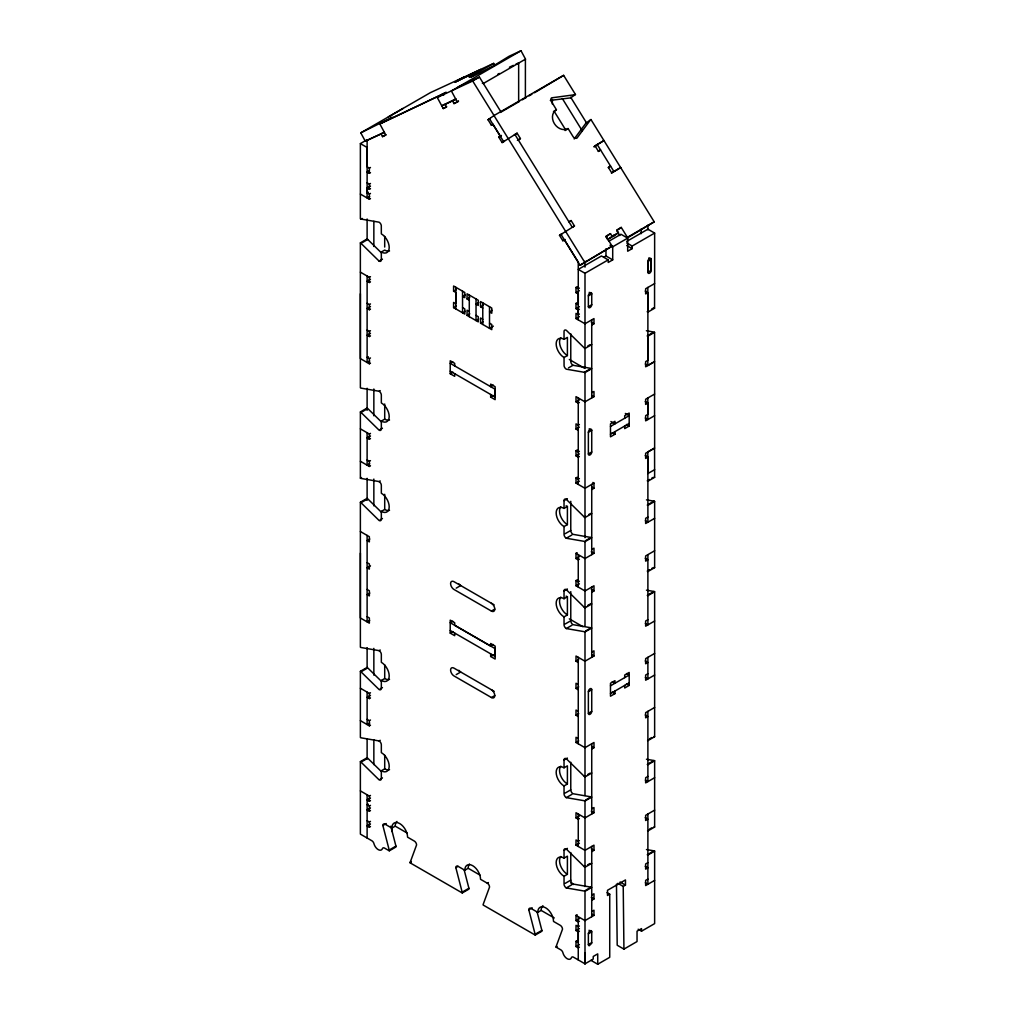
<?xml version="1.0" encoding="UTF-8"?>
<svg xmlns="http://www.w3.org/2000/svg" width="1015" height="1015" viewBox="0 0 1015 1015"><rect width="100%" height="100%" fill="white"/><g stroke="black" fill="none" stroke-linecap="round" stroke-linejoin="round"><path stroke-width="1.5" d="M360.376 553.137L360.376 617.983L369.358 623.172L369.358 617.983L367.113 616.689M360.376 293.754L360.376 358.599L369.358 363.789L370.475 363.142M370.475 193.421L369.358 194.068L367.113 192.774L367.113 188.016L370.475 186.075M518.652 101.652L518.652 62.892L516.013 64.123M525.389 97.757L525.402 59.01M552.35 104.05L552.35 99.407M579.4 931.186L578.284 931.846L576.013 930.527L576.013 925.337L578.258 926.644L578.258 925.452M578.258 319.877L578.258 262.174L564.353 239.692L562.843 240.745L559.506 235.353L574.465 225.964L571.115 220.56L568.869 221.854M584.995 267.148L584.995 261.236M647.824 365.476L647.824 336.206L654.561 332.324L654.561 361.581L647.824 365.476L645.248 363.992M654.561 283.515L654.561 308.243L647.824 312.125L647.824 287.41M641.163 233.678L641.176 229.009M647.9 229.796L647.913 225.114M464.159 869.868L468.905 888.265A3.172 1.84 60 0 1 468.993 889.064L462.256 892.959L410.149 862.864A3.172 1.84 60 0 1 410.238 862.179L416.569 844.962A3.172 1.84 60 0 0 414.323 841.067L407.573 837.172A11.114 6.42 60 0 0 399.72 823.558A11.114 6.42 60 0 0 391.853 828.1L385.116 824.205A3.172 1.84 60 0 0 382.871 825.5L389.202 850.037A3.172 1.827 60 0 1 389.291 850.824L396.028 846.941A3.172 1.827 60 0 0 395.939 846.142L390.8 826.21M574.186 138.966L585.871 123.208A3.21 2.626 54.9 0 1 586.442 122.726M492.491 124.515L491.361 125.162L488.025 119.757L494.039 115.52L472.686 80.984L437.275 97.478L446.257 92.289L440.675 95.131M491.361 125.162L492.871 124.096L500.293 136.112L498.796 137.165L502.133 142.569L504.379 141.275M550.308 100.396L570.24 97.922A3.197 2.614 54.8 0 0 570.95 97.668L575.454 94.484L563.63 75.351L534.537 92.72M502.133 142.569L517.079 133.181L520.416 138.573L518.158 140.159M517.079 133.181L514.072 135.299M553.454 111.701A11.114 9.072 54.8 0 1 554.139 111.257L556.398 109.671L551.12 101.056A3.197 2.601 54.8 0 1 551.589 97.846L574.744 94.738A3.197 2.601 54.8 0 0 575.454 94.484M517.422 140.4L520.416 138.573M566.573 129.628L568.083 128.562L573.094 136.657A3.185 2.588 54.8 0 0 577.002 138.065L590.375 120.024A3.21 2.626 54.8 0 1 590.958 119.542L654.218 221.841L626.839 238.233M585.871 123.208L590.958 119.542M594.156 146.579L603.9 140.565M598.33 151.489L600.576 149.89L598.33 151.197L594.993 145.792L603.976 140.603M608.34 167.678L610.599 166.092L608.353 167.386L611.69 172.791L620.673 167.602M611.449 173.146L620.596 167.564M569.618 221.625L571.115 220.56M572.955 227.017L574.465 225.964M607.63 239.515L612.147 236.343L610.472 233.64L605.968 236.825L607.63 239.515L613.923 235.886L618.427 232.714L616.765 230.012L621.256 227.411L627.384 237.332L654.218 221.841M621.256 227.411L616.752 230.595L619.81 235.556M560.965 234.325L580.072 265.232L612.121 246.15L605.98 236.229L610.472 233.64M612.121 246.15L580.072 265.232M384.406 132.394L365.299 141.225L360.782 132.838L403.044 108.44M379.838 123.919L443.961 93.494L379.838 123.919L385.852 135.097L382.515 136.632L381.018 133.84L367.113 140.273L367.113 166.841L369.358 168.135L370.475 167.488M389.976 118.565L392.221 117.271L360.782 132.838M480.653 69.413L454.974 82.316L463.969 77.127L457.156 80.972L473.84 73.258M483.191 83.573L525.516 59.136L521.012 50.75L451.37 90.957L457.334 102.046L458.463 101.399M381.31 252.773L367.747 239.464A3.172 1.84 60 0 0 367.113 238.982L360.363 242.877A3.172 1.84 60 0 1 361.01 243.359L379.09 261.096A3.172 1.84 60 0 0 381.336 259.802L381.336 252.024A11.114 6.42 60 0 0 389.202 247.482A11.114 6.42 60 0 0 381.336 233.869L381.297 225.584A3.172 1.84 60 0 0 379.09 222.196L361.01 219.062A3.185 1.84 60 0 1 360.363 218.796L360.376 143.597L367.202 139.651M365.299 141.225L367.912 139.715M381.018 133.84L383.264 132.546M472.686 80.984L479.423 77.102L500.776 111.637M382.515 136.632L385.89 134.691M444.354 104.38L441.779 105.865L455.887 99.343M437.224 97.389L443.238 108.567L446.575 107.019L445.065 104.228L455.862 98.848M443.238 108.567L446.6 106.613M452.5 100.79L453.997 103.593L458.488 100.992M368.775 171.04L367.087 172.017L369.358 173.324L370.475 172.677M367.087 182.827L369.358 184.134L370.475 183.487M563.63 75.351L493.988 115.558L584.589 262.048M500.408 112.437L519.515 101.399M522.256 99.813L526.354 97.453M529.081 95.879L531.809 94.293M488.025 119.757L490.27 118.463M367.113 188.016L369.358 189.323L370.475 188.676M367.113 192.774L368.229 192.127M369.676 196.479L367.113 197.963L367.113 147.48L360.376 143.597M360.363 194.068L369.358 199.257L370.475 198.61M500.293 136.112L501.423 135.464M498.796 137.165L501.042 135.87M361.01 219.062L362.139 218.415M362.139 242.712L367.747 239.464M381.336 252.024L384.698 250.071A11.114 6.42 60 0 0 389.532 250.946M379.09 261.096L382.452 259.155M594.08 146.896L596.896 145.272M360.363 272.147L369.358 277.323L370.475 276.676M370.475 279.277L367.113 281.218L369.358 282.513L370.475 281.865M367.113 303.269L369.358 304.563L370.475 303.916M370.475 306.505L367.113 308.459L369.358 309.753L370.475 309.106M367.113 330.065L369.358 331.372L370.475 330.712M370.475 333.313L367.113 335.255L369.358 336.549L370.475 335.902M465.276 294.819L462.574 296.38L464.819 297.674L464.819 292.485L453.591 286.002L453.591 291.191L456.281 289.63M559.506 235.353L561.752 234.059M562.843 240.745L565.089 239.451M478.75 302.597L476.048 304.157L478.293 305.452L478.293 300.262L467.065 293.779L467.065 298.968L469.767 297.42M368.229 356.658L367.113 357.305L369.358 358.599L370.475 357.952M453.591 291.191L455.837 292.485L455.837 303.726L453.591 302.432L453.591 307.621L456.281 306.061M369.676 361.01L367.113 362.495L367.113 276.029M465.124 311.313L462.548 312.785L462.548 291.178M492.224 310.387L489.534 311.935L491.78 313.242L491.78 308.053L480.552 301.569L480.552 306.746L483.242 305.198M469.311 311.504L467.065 310.209L467.065 315.399L469.767 313.838M612.147 236.343L618.427 232.714M608.683 241.316L620.939 234.249L627.676 238.132L627.676 251.238L632.167 248.637L632.167 246.049L654.637 233.082L654.637 283.566L645.642 288.742L645.642 293.931L647.887 292.637L647.887 360.325L645.642 361.632L645.642 366.808L654.637 361.632L654.637 394.048L645.642 399.238L645.642 404.427L647.887 403.133L647.887 414.361L645.642 415.668L645.642 420.857L654.637 415.668L654.637 448.084L645.642 453.274L645.642 458.463L647.887 457.169L647.887 522.23L645.324 520.746M478.598 319.091L476.035 320.575L476.035 298.956M610.002 245.224L612.705 246.785L627.676 238.132M482.797 319.294L480.552 317.987L480.552 323.176L483.242 321.628M626.75 241.392L647.887 229.187L654.637 233.082M603.722 257.29L605.968 255.983L612.705 259.878L612.705 246.785M360.363 242.877L360.376 387.87A3.172 1.84 60 0 0 361.01 388.123L379.09 391.257L380.206 390.61M493.353 326.132L489.509 328.353L489.509 306.733M608.213 259.878L601.464 255.983L578.258 269.394L584.995 273.276L608.213 259.878L608.213 262.466L612.705 259.878M380.206 480.92L379.09 481.567L361.01 478.433A3.185 1.84 60 0 1 360.376 478.179L360.376 411.95L367.113 408.055A3.185 1.84 60 0 1 367.747 408.538L381.31 421.847M579.375 309.283L578.258 309.93L576.013 308.636L576.013 303.447L578.284 304.754L578.284 293.944L576.013 292.637L576.013 287.448L577.129 286.801M360.376 411.95A3.185 1.84 60 0 1 361.01 412.42L366.631 409.185M579.375 288.095L578.258 288.742L576.013 287.448M452.804 361.86L450.241 363.345L495.168 389.278L495.168 397.068L450.241 371.122M576.013 292.637L579.375 290.696M454.707 365.946L454.707 363.357L450.216 360.756L450.216 373.736L452.918 372.175M588.37 295.873L591.732 293.931A2.385 1.37 -60 0 0 590.058 292.84A2.385 1.37 -60 0 0 588.37 295.758L588.37 306.682L591.732 304.741L591.732 293.817L589.207 292.358M576.013 303.447L577.129 302.8M361.01 412.42L379.09 430.17A3.172 1.84 60 0 0 381.336 428.876L381.336 421.085L384.71 419.144A11.114 6.42 60 0 0 389.532 420.02M576.013 308.636L579.375 306.682M360.376 428.85L369.358 434.039L370.475 433.392M591.732 325.054L593.978 323.76L593.978 318.57L584.995 323.76L576.013 318.57L576.013 313.381L578.258 314.688L579.375 314.041M380.206 429.523L382.452 428.216M370.475 435.981L367.113 437.934L369.358 439.229L370.475 438.582M576.013 318.57L579.375 316.629M564.036 357.496A11.114 6.42 60 0 1 556.169 343.882A11.114 6.42 60 0 1 564.036 339.34L567.398 337.399L567.398 355.555L564.036 357.496L564.074 365.768A3.172 1.84 60 0 0 566.281 369.168L584.348 372.302A3.197 1.84 60 0 1 584.995 372.568L591.732 368.673A3.197 1.84 60 0 0 591.098 368.407L573.018 365.286L568.527 367.874M493.353 385.142L490.651 386.702L490.651 384.101L495.142 386.702L495.142 399.669L490.651 397.081L490.651 394.48M367.113 459.973L369.358 461.267L370.475 460.62M369.676 463.677L367.113 465.162L367.113 432.745M360.376 461.267L369.358 466.456L370.475 465.809M490.651 397.081L493.353 395.52M651.668 309.055L653.914 307.761M587.723 346.064L589.969 344.757M360.376 478.179L361.492 477.532M584.348 372.302L589.969 369.054M652.797 332.704L647.177 335.952A3.172 1.84 60 0 1 647.824 336.206M380.206 649.993L379.09 650.64L361.01 647.507A3.172 1.84 60 0 1 360.376 647.24L360.376 502.26L367.113 498.365A3.185 1.84 60 0 1 367.747 498.847L381.31 512.156M360.376 502.26A3.185 1.84 60 0 1 361.01 502.73L366.631 499.494M361.01 502.73L379.09 520.479A3.172 1.84 60 0 0 381.336 519.185L381.336 511.395L384.71 509.454A11.114 6.42 60 0 0 389.532 510.329M591.732 392.754L593.978 391.46L593.978 396.637L584.995 401.826L576.013 396.637L576.013 401.826L579.387 399.885M579.387 402.473L578.258 403.133L576.013 401.826M380.206 519.832L382.452 518.525M369.803 539.041L367.113 540.602L369.358 541.896L369.358 536.707L360.376 531.517M579.387 424.524L578.258 425.171L576.013 423.877L576.013 429.066L578.258 430.36M576.013 429.066L579.387 427.125M588.37 432.301L591.732 430.36L591.732 451.98A2.385 1.37 -60 0 1 590.058 454.898A2.385 1.37 -60 0 1 588.37 453.921L588.37 432.301A2.385 1.37 -60 0 1 590.058 429.383A2.385 1.37 -60 0 1 591.732 430.36L589.169 428.876M610.472 426.465L629.186 415.655L625.341 413.435M370.475 565.888L367.113 567.829L369.358 569.136L369.358 563.947L367.113 562.653M579.387 456.522L578.258 457.169L576.013 455.862L576.013 450.685L577.129 450.026M579.387 451.332L578.258 451.98L576.013 450.685M610.472 434.242L629.186 423.433M576.013 455.862L579.387 453.921M614.963 431.654L614.963 434.242L610.472 436.831L610.472 423.864L614.963 421.276L614.963 423.864L610.916 421.53M624.694 418.243L624.694 415.655L629.186 413.054L629.186 426.034L624.694 428.622L624.694 426.034M588.37 453.921L591.732 451.98M369.803 593.077L367.113 594.638L369.358 595.932L369.358 590.743L367.113 589.449M591.732 489.585L593.978 488.291L593.978 483.102L584.995 488.291L576.013 483.102L576.013 477.913L577.129 477.266M579.387 478.56L578.258 479.207L576.013 477.913M576.013 483.102L579.387 481.161M570.773 501.334L570.773 530.464A3.172 1.84 60 0 0 573.018 534.347L591.098 537.481A3.185 1.84 60 0 1 591.732 537.747L584.995 541.629A3.185 1.84 60 0 0 584.361 541.376L566.281 538.242A3.172 1.84 60 0 1 564.036 534.347L564.036 526.569A11.114 6.42 60 0 1 556.169 512.956A11.114 6.42 60 0 1 564.036 508.414L564.036 500.636L567.398 498.682M369.676 620.393L367.113 621.865L367.113 535.413M564.036 508.414L567.398 506.472L567.398 524.628L564.036 526.569M654.637 469.704L647.824 473.548L647.824 451.929L654.561 448.046L654.637 477.355L647.887 481.237A3.172 1.84 60 0 1 647.253 480.767M456.204 588.154L460.709 585.553A4.771 2.753 60 0 1 458.856 583.853M564.036 500.636A3.172 1.84 60 0 1 566.281 499.329L584.361 517.079L585.477 516.432M588.852 514.478L589.969 513.831M648.369 480.12L649.499 479.461M651.744 478.166L652.861 477.519M565.152 533.7L570.773 530.464M566.281 538.242L571.889 534.994M585.477 540.729L591.098 537.481M648.369 504.404L653.99 501.169A3.185 1.84 60 0 1 654.637 501.435L654.637 567.664L647.887 571.547A3.185 1.84 60 0 1 647.253 571.077M380.206 740.303L379.09 740.95L361.01 737.816A3.172 1.84 60 0 1 360.376 737.55L360.376 671.321L367.113 667.439A3.172 1.84 60 0 1 367.747 667.908L381.31 681.217M654.637 501.435L647.887 505.318A3.185 1.84 60 0 0 647.253 505.064M360.376 671.321A3.172 1.84 60 0 1 361.01 671.803L366.631 668.568M452.804 621.243L450.241 622.728L495.168 648.661L495.168 656.439L450.241 630.505M579.387 559.189L578.258 559.836L576.013 558.542L576.013 553.353L577.129 552.706M576.013 558.542L579.387 556.588M591.732 549.458L593.978 548.163L593.978 553.353L584.995 558.542L576.013 553.353M647.887 517.041L645.642 518.335L645.642 523.524L654.637 518.335M493.353 644.525L490.651 646.073L454.707 625.329L454.707 622.741L450.216 620.14L450.216 633.106L452.918 631.558M494.127 604.851L453.959 581.671A4.771 2.753 60 0 0 450.597 583.612A4.771 2.753 60 0 0 453.959 589.449L491.4 611.068L494.774 609.114A4.771 2.753 60 0 0 491.4 603.278M361.01 671.803L379.09 689.54A3.172 1.84 60 0 0 381.336 688.246L381.336 680.469L384.71 678.527A11.114 6.42 60 0 0 389.532 679.39M360.376 688.233L369.358 693.423L370.475 692.763M380.206 688.893L382.452 687.599M370.475 695.364L367.113 697.305L369.358 698.599L370.475 697.952M591.732 592.253L593.978 590.958L593.978 585.769L584.995 590.958L576.013 585.769L576.013 580.58L577.129 579.933M579.387 581.24L578.258 581.887L576.013 580.58M570.773 591.644L570.773 620.774A3.172 1.84 60 0 0 573.018 624.656L591.098 627.79A3.172 1.84 60 0 1 591.732 628.057L584.995 631.939A3.172 1.84 60 0 0 584.361 631.685L566.281 628.551A3.172 1.84 60 0 1 564.036 624.656L564.036 616.879A11.114 6.42 60 0 1 556.169 603.265A11.114 6.42 60 0 1 564.036 598.723L564.036 590.946L567.398 588.992M576.013 585.769L579.387 583.828M564.036 598.723L567.398 596.782L567.398 614.938L564.036 616.879M654.637 550.752L645.642 555.941L645.642 561.13L647.887 559.836L645.197 558.275M367.113 719.356L369.358 720.65L370.475 720.003M369.676 723.061L367.113 724.545L367.113 692.116M456.204 674.607L460.709 672.019A4.771 2.753 60 0 1 458.856 670.319M360.376 720.65L369.358 725.839L370.475 725.192M490.651 653.863L490.651 656.451L493.353 654.903M564.036 590.946A3.172 1.84 60 0 1 566.281 589.639L584.361 607.389L585.477 606.742M587.723 605.435L589.969 604.141M648.369 570.43L649.499 569.77M651.744 568.476L652.861 567.829M565.152 624.009L570.773 620.774M566.281 628.551L571.889 625.303M585.477 631.038L591.098 627.79M648.369 594.714L653.99 591.479A3.185 1.84 60 0 1 654.637 591.745L654.637 736.725L647.887 740.62A3.172 1.84 60 0 1 647.57 740.404M389.291 850.824L384.558 848.096A3.172 1.84 60 0 0 382.439 848.603A6.356 3.667 60 0 1 378.202 849.606A6.356 3.667 60 0 1 373.964 843.706A3.172 1.84 60 0 0 371.845 840.75L360.376 834.127L360.376 761.631L367.113 757.748A3.172 1.84 60 0 1 367.747 758.218L381.31 771.527M654.637 591.745L647.887 595.627A3.185 1.84 60 0 0 647.253 595.374M360.376 761.631A3.172 1.84 60 0 1 361.01 762.113L366.631 758.877M494.127 691.317L453.959 668.124A4.771 2.753 60 0 0 450.597 670.078A4.771 2.753 60 0 0 453.959 675.914L491.4 697.521L494.774 695.58A4.771 2.753 60 0 0 491.4 689.743M361.01 762.113L379.09 779.85A3.172 1.84 60 0 0 381.336 778.556L381.336 770.778L384.71 768.837A11.114 6.42 60 0 0 389.532 769.7M591.732 652.125L593.978 650.831L593.978 656.02L584.995 661.209L576.013 656.02L576.013 661.209L578.702 659.649M647.887 619.708L645.642 621.002L645.642 626.192L654.637 621.002M380.206 779.203L382.452 777.909M360.376 790.901L369.358 796.09L370.475 795.443M370.475 798.031L367.113 799.972L369.358 801.279L370.475 800.632M368.229 804.083L367.113 804.73L369.358 806.024L370.475 805.377M578.258 684.554L576.013 683.26L576.013 688.449L578.702 686.889M370.462 807.965L367.087 809.907L369.358 811.213L370.475 810.566M588.37 691.684L591.732 689.743L591.732 711.35A2.385 1.37 -60 0 1 590.058 714.268A2.385 1.37 -60 0 1 588.37 713.304L588.37 691.684A2.385 1.37 -60 0 1 590.058 688.766A2.385 1.37 -60 0 1 591.732 689.743M654.637 653.432L645.642 658.621L645.642 663.797L647.887 662.503L645.197 660.955M367.087 820.716L369.358 822.023L370.475 821.376M370.475 823.977L367.113 825.918L369.358 827.212L370.475 826.565M610.472 685.835L629.186 675.038L626.623 673.554M610.472 693.626L629.186 682.816M382.871 825.5L386.246 823.558M578.258 711.35L576.013 710.056L576.013 715.245L578.702 713.685M647.887 673.744L645.642 675.038L645.642 680.228L654.637 675.038M614.963 691.025L614.963 693.626L610.472 696.214L610.472 683.247L614.963 680.659L614.963 683.247L612.273 681.687M624.694 677.627L624.694 675.038L629.186 672.438L629.186 685.404L624.694 688.005L624.694 685.404M588.37 713.304L591.732 711.35M391.853 828.1L395.228 826.159A11.114 6.42 60 0 1 396.979 821.452M390.318 849.377L395.939 846.142M578.258 738.59L576.013 737.296L576.013 742.485L578.702 740.925M654.637 707.468L645.642 712.657L645.642 717.846L647.887 716.539L645.197 714.991M570.773 762.252L570.773 789.835A3.172 1.84 60 0 0 573.018 793.73L591.098 796.864A3.172 1.84 60 0 1 591.732 797.118L584.995 801.013A3.172 1.84 60 0 0 584.361 800.746L566.281 797.625A3.172 1.84 60 0 1 564.036 793.73L564.036 785.953A11.114 6.42 60 0 1 556.169 772.326A11.114 6.42 60 0 1 564.036 767.797L564.036 760.007L567.398 758.065M591.732 748.969L593.978 747.674L593.978 742.485L584.995 747.674L576.013 742.485M564.036 767.797L567.398 765.843L567.398 783.999L564.036 785.953M410.238 862.179L411.367 861.532M410.149 862.864L411.265 862.217M564.036 760.007A3.172 1.84 60 0 1 566.281 758.712L584.361 776.45L585.477 775.803M587.723 774.508L589.969 773.214M649.499 738.844L651.744 737.55M565.152 793.083L570.773 789.835M566.281 797.625L571.889 794.377M462.256 892.959A3.172 1.84 60 0 0 462.168 892.16L455.837 867.635L458.082 866.341L464.819 870.223L468.194 868.282A11.114 6.42 60 0 1 469.476 864.057M585.477 800.099L591.098 796.864M648.369 763.788L653.99 760.552A3.172 1.84 60 0 1 654.637 760.806L654.637 827.035L647.887 830.93A3.172 1.84 60 0 1 647.57 830.714M654.637 760.806L647.887 764.701A3.172 1.84 60 0 0 647.253 764.435M591.732 808.841L593.978 807.547L593.978 812.723L584.995 817.912L576.013 812.723L576.013 817.912L579.387 815.971M647.887 776.412L645.642 777.718L645.642 782.895L654.637 777.718M579.387 818.559L578.258 819.219L576.013 817.912M463.284 891.513L468.905 888.265M464.819 870.223A11.114 6.42 60 0 1 472.686 865.681A11.114 6.42 60 0 1 480.539 879.307L487.289 883.19L488.405 882.543M579.387 840.61L578.258 841.257L576.013 839.963L576.013 845.152L584.995 850.342L593.978 845.152L593.978 850.342L591.732 851.636M570.773 852.562L570.773 880.145A3.172 1.84 60 0 0 573.018 884.04L591.098 887.173A3.172 1.84 60 0 1 591.732 887.427L584.995 891.322A3.172 1.84 60 0 0 584.361 891.056L566.281 887.935A3.172 1.84 60 0 1 564.036 884.04L564.036 876.262A11.114 6.42 60 0 1 556.169 862.636A11.114 6.42 60 0 1 564.036 858.106L564.036 850.316L567.398 848.375M576.013 845.152L579.387 843.211M564.036 858.106L567.398 856.152L567.398 874.308L564.036 876.262M654.637 810.135L645.642 815.324L645.642 820.513L647.887 819.219L645.197 817.659M564.036 850.316A3.172 1.84 60 0 1 566.281 849.022L584.361 866.759L585.477 866.112M587.723 864.818L589.969 863.524M649.499 829.154L651.744 827.859M565.152 883.393L570.773 880.145M566.281 887.935L571.889 884.687M537.125 912.003L541.87 930.4A3.172 1.84 60 0 1 541.959 931.186L535.222 935.081A3.172 1.84 60 0 0 535.133 934.282L528.802 909.757L532.177 907.816M528.802 909.757A3.172 1.84 60 0 1 531.048 908.463L537.785 912.358L541.16 910.404A11.114 6.42 60 0 1 542.911 905.697M585.477 890.409L591.098 887.173M648.369 854.097L653.99 850.862A3.172 1.84 60 0 1 654.637 851.116L654.637 923.612L641.531 931.174L638.156 929.232M654.637 851.116L647.887 855.011A3.172 1.84 60 0 0 647.253 854.744M591.732 895.078L593.978 893.784L593.978 898.973L591.732 900.267M647.887 862.661L645.642 863.955L645.642 869.144L647.887 867.85L645.197 866.29M536.25 933.635L541.87 930.4M590.984 960.355L597.721 964.25L609.736 957.31L609.736 894.202L607.49 895.496L607.49 890.307L625.468 879.929L625.468 885.118L623.223 886.412L617.831 883.304M579.387 921.239L578.258 921.886L576.013 920.592L576.013 915.403L577.129 914.756M576.013 920.592L579.387 918.638M591.732 911.508L593.978 910.214L593.978 915.403L584.995 920.592L576.013 915.403M647.887 879.091L645.642 880.386L645.642 885.575L654.637 880.386M578.258 926.644L579.387 925.997M576.013 930.527L579.387 928.585M597.721 964.25L597.721 953.872L593.229 956.473L593.229 959.061L584.995 963.819L573.526 957.196A3.172 1.84 60 0 0 571.407 957.703A6.356 3.667 60 0 1 567.169 958.706A6.356 3.667 60 0 1 562.932 952.806A3.172 1.84 60 0 0 560.813 949.85L556.08 947.122L557.197 946.475M588.37 933.775L591.732 931.833L591.707 943.29L589.131 945.828L588.37 944.902L588.37 933.775A2.385 1.37 -60 0 1 590.045 930.856A2.385 1.37 -60 0 1 591.732 931.833L589.043 930.273M579.387 947.173L578.258 947.82L576.013 946.526L576.013 941.336L577.129 940.689M576.013 946.526L579.387 944.584M588.37 944.584L591.732 942.631M616.473 884.103L617.196 945.231L623.933 949.114L637.039 941.552L637.039 931.174L641.531 928.585L641.531 931.174M494.432 64.782L493.683 63.387L469.095 77.089L474.627 74.602L471.011 77.115L476.086 74.742L494.8 65.062L509.175 56.218L521.012 50.75M499.317 73.448L497.68 74.349M509.416 67.193L513.374 65.353M493.683 63.387L430.423 92.631L388.314 116.941M458.07 86.973L479.423 77.102M482.366 83.281L483.191 82.887M453.997 103.593L457.334 102.046M646.39 330.75L653.914 332.057A3.172 1.84 60 0 1 654.561 332.324M646.453 499.862L653.99 501.169M646.453 590.172L653.99 591.479M646.453 759.245L653.99 760.552M646.453 849.555L653.99 850.862M626.775 242.928L632.167 246.049M648.737 257.988L651.262 259.447L651.262 270.256A2.385 1.37 -60 0 1 649.575 273.175A2.385 1.37 -60 0 1 647.887 272.198L647.887 261.401A2.385 1.37 -60 0 1 649.575 258.482A2.385 1.37 -60 0 1 651.262 259.447L651.186 270.333L647.824 272.274L647.824 261.464L651.186 259.523L649.511 258.559M626.775 245.529L632.167 248.637M645.197 291.077L647.887 292.637M591.288 322.212L593.978 323.76M645.197 401.572L647.887 403.133M467.065 298.968L469.311 300.262M480.552 306.746L482.797 308.053M569.326 359.475L584.234 368.09M462.574 307.621L464.819 308.915L464.819 314.104L453.591 307.621M476.048 315.399L478.293 316.693L478.293 321.882L467.065 315.399M489.534 323.176L491.78 324.47L491.78 329.659L480.552 323.176M645.248 418.028L647.824 419.512L647.824 397.893M591.732 395.343L593.978 396.637M626.496 424.473L629.186 426.034M612.273 432.682L614.963 434.242M645.197 455.608L647.887 457.169M450.216 373.736L454.707 376.324L454.707 373.736M592.861 482.455L593.978 483.102M591.732 486.997L593.978 488.291M591.288 551.792L593.978 553.353M591.288 589.398L593.978 590.958M645.324 623.413L647.887 624.897L647.887 554.647M569.326 618.858L582.889 626.686M645.324 677.449L647.887 678.933L647.887 657.314M591.732 654.726L593.978 656.02M626.496 683.856L629.186 685.404M576.013 661.209L578.258 662.503M612.273 692.065L614.963 693.626M576.013 688.449L578.258 689.743M450.216 633.106L454.707 635.707L454.707 633.106M490.651 656.451L495.142 659.052L495.142 646.073L490.651 643.485L490.651 646.073M576.013 715.245L578.258 716.539M591.732 746.368L593.978 747.674M645.324 780.116L647.887 781.601L647.887 711.35M591.288 811.175L593.978 812.723M591.288 848.781L593.978 850.342M645.324 882.796L647.887 884.281L647.887 814.03M620.076 882.01L625.468 885.118M607.046 892.642L609.736 894.202M570.696 882.936L573.437 884.522M591.288 897.412L593.978 898.973M591.732 914.109L593.978 915.403M395.228 826.159L407.015 832.96M468.194 868.282L479.981 875.095M541.16 910.404L554.266 917.979M576.013 941.336L578.284 942.643L578.284 931.846M535.222 935.081L483.115 904.999A3.172 1.84 60 0 1 483.203 904.302L489.534 887.085A3.172 1.84 60 0 0 487.289 883.19M597.163 144.46L613.859 171.446M554.139 111.257L565.824 130.148A11.114 9.072 54.8 0 1 565.101 130.529M613.504 235.214L613.923 235.886M514.884 134.437L572.257 227.22M489.484 118.742L503.58 141.542M570.646 97.174L586.822 123.373M562.361 98.569L582.382 131.011M442.921 93.824L443.669 95.232M623.933 949.114L623.223 886.412M654.561 394.01L654.561 415.617M605.968 248.713L605.968 255.983M591.732 319.877L591.732 397.943M591.732 484.396L591.732 554.647M591.732 587.063L591.732 657.314M591.732 743.779L591.732 814.03M591.732 846.447L591.732 916.697M584.995 273.276L584.995 368.394M584.995 372.568L584.995 537.696M584.995 541.629L584.995 626.179M584.995 631.939L584.995 795.494M584.995 801.013L584.995 886.539M584.995 891.322L584.995 963.819L584.995 953.009M578.258 309.93L578.258 314.688M578.258 397.943L578.258 484.396M578.258 554.647L578.258 587.063M578.258 657.314L578.258 743.779M578.258 814.03L578.258 846.447M578.258 916.697L578.258 959.924M570.773 333.795L570.773 361.391A3.172 1.84 60 0 0 573.018 365.286M564.036 339.34L564.036 331.562A3.172 1.84 60 0 1 566.281 330.268L584.348 348.005A3.185 1.84 60 0 0 584.995 348.488L591.732 344.593A3.185 1.84 60 0 1 591.415 344.377M482.772 302.851L482.772 324.457M469.285 295.073L469.285 316.68M455.811 287.283L455.811 308.903M391.853 828.367L391.853 831.513M384.698 236.393L384.698 247.051M384.71 404.008L384.71 419.144M384.71 494.318L384.71 509.454M384.71 664.901L384.71 678.527M384.71 755.211L384.71 768.837M373.85 221.308L373.85 246.493M373.85 388.999L373.85 415.782M373.85 479.067L373.85 505.851M373.85 648.382L373.85 675.165M373.85 739.808L373.85 764.625M369.358 168.135L369.358 173.324M369.358 184.134L369.358 189.323M369.358 194.068L369.358 199.257M369.358 277.323L369.358 282.513M369.358 304.563L369.358 309.753M369.358 331.372L369.358 336.549M369.358 358.599L369.358 363.789M369.358 434.039L369.358 439.229M369.358 461.267L369.358 466.456M369.358 693.423L369.358 698.599M369.358 720.65L369.358 725.839M369.358 796.09L369.358 801.279M369.358 806.024L369.358 811.213M369.358 822.023L369.358 827.212M367.113 218.986L367.113 239.451M367.113 388.263L367.113 410.314M367.113 478.331L367.113 500.382M367.113 647.633L367.113 668.124M367.113 739.022L367.113 759.182M367.113 794.796L367.113 838.022M647.824 312.125A3.185 1.84 60 0 1 647.177 311.656M654.561 308.243A3.185 1.84 60 0 1 654.231 308.027M654.637 477.355A3.172 1.84 60 0 1 654.142 477.012M654.637 567.664A3.185 1.84 60 0 1 654.142 567.322M654.637 736.725A3.172 1.84 60 0 1 654.142 736.383M654.637 827.035A3.172 1.84 60 0 1 654.142 826.692M455.837 867.635A3.172 1.84 60 0 1 458.082 866.341M537.785 912.358A11.114 6.42 60 0 1 545.651 907.816A11.114 6.42 60 0 1 553.518 921.43L560.255 925.325A3.172 1.84 60 0 1 562.5 929.207L556.169 946.437A3.172 1.827 60 0 0 556.08 947.122M567.398 355.555A11.114 6.42 60 0 1 560.483 346.8A11.114 6.42 60 0 1 560.826 337.716M379.09 650.64A3.172 1.84 60 0 1 381.336 654.535L381.336 662.313A11.114 6.42 60 0 1 389.202 675.927A11.114 6.42 60 0 1 381.336 680.469M379.09 740.95A3.172 1.84 60 0 1 381.336 744.845L381.336 752.623A11.114 6.42 60 0 1 389.202 766.236A11.114 6.42 60 0 1 381.336 770.778M584.361 866.759A3.172 1.84 60 0 0 584.995 867.241L591.732 863.359A3.172 1.84 60 0 1 591.415 863.143M584.361 776.45A3.172 1.84 60 0 0 584.995 776.932L591.732 773.049A3.172 1.84 60 0 1 591.415 772.834M567.398 874.308A11.114 6.42 60 0 1 560.483 865.567A11.114 6.42 60 0 1 560.826 856.47M567.398 783.999A11.114 6.42 60 0 1 560.483 775.257A11.114 6.42 60 0 1 560.826 766.16M494.774 609.114A4.771 2.753 60 0 1 491.4 611.068M494.774 695.58A4.771 2.753 60 0 1 491.4 697.521M379.09 391.257A3.172 1.84 60 0 1 381.336 395.152L381.336 402.93A11.114 6.42 60 0 1 389.202 416.556A11.114 6.42 60 0 1 381.336 421.085M379.09 481.567A3.172 1.84 60 0 1 381.336 485.462L381.336 493.239A11.114 6.42 60 0 1 389.202 506.866A11.114 6.42 60 0 1 381.336 511.395M584.361 607.389A3.185 1.84 60 0 0 584.995 607.858L591.732 603.976A3.185 1.84 60 0 1 591.098 603.494M584.361 517.079A3.185 1.84 60 0 0 584.995 517.548L591.732 513.666A3.185 1.84 60 0 1 591.098 513.184M567.398 614.938A11.114 6.42 60 0 1 560.483 606.183A11.114 6.42 60 0 1 560.826 597.086M566.104 596.148A11.114 6.42 60 0 1 567.398 596.782M567.398 524.628A11.114 6.42 60 0 1 560.483 515.874A11.114 6.42 60 0 1 560.826 506.777M566.104 505.838A11.114 6.42 60 0 1 567.398 506.472M591.732 304.627A2.385 1.37 -60 0 1 590.058 307.545A2.385 1.37 -60 0 1 588.37 306.568M568.083 128.562A11.114 9.072 54.8 0 1 554.38 123.652A11.114 9.072 54.8 0 1 556.398 109.671"/></g></svg>
